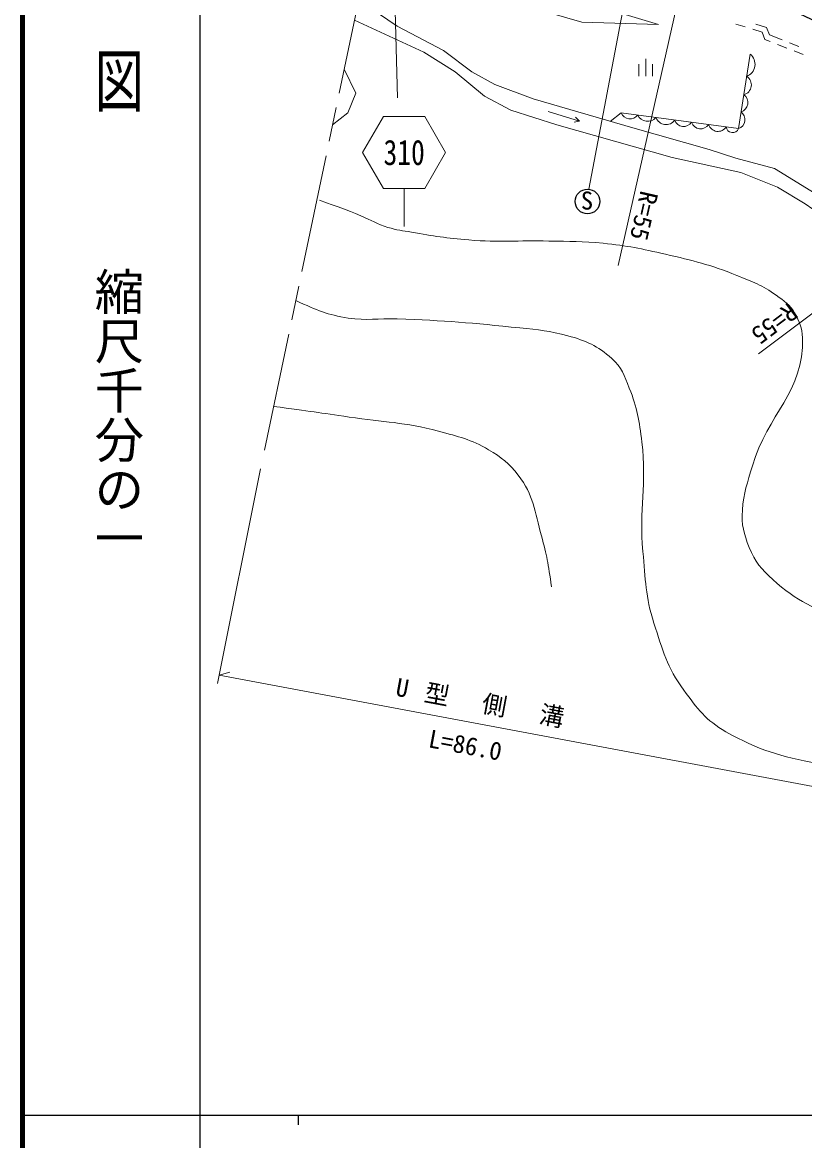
# Model space of a CAD drawing. Units: millimetres, scale not verified. Extents: x 40000 to 680000, y 20000 to 380000.
# Drawn here: x 40000 to 119380, y 202409 to 315816 of the extents above; entities that cross this region are included whole.
import ezdxf
from ezdxf.enums import TextEntityAlignment as Align

# ---------------------------------------------------------------- set-up
doc = ezdxf.new("R2010")
doc.units = ezdxf.units.MM
doc.header["$LTSCALE"] = 1000
doc.linetypes.add('CHAIN', pattern=[18.5, 12, -1.5, 3.5, -1.5])
for name, color, linetype, lineweight in [('M-BGD', 7, 'Continuous', 13), ('M-BMK', 2, 'CHAIN', 13), ('M-STR-HTXT', 7, 'Continuous', 13), ('M-STR-STRC', 7, 'Continuous', 13), ('M-TTL', 2, 'Continuous', 140), ('M-TTL-BAND', 7, 'Continuous', 25)]:
    doc.layers.add(name, color=color, linetype=linetype, lineweight=lineweight)
doc.styles.add('@ＭＳ ゴシック', font='')
doc.styles.add('ＭＳ ゴシック', font='')
doc.styles.get('@ＭＳ ゴシック').set_extended_font_data('@MS Gothic')
doc.styles.get('ＭＳ ゴシック').set_extended_font_data('MS Gothic')

msp = doc.modelspace()

# ---------------------------------------------------------------- linework, layer by layer
at = {"layer": 'M-BGD'}
for p, q in [((101192, 318372), (97466, 298899)), ((112400, 315647), (113354, 315349)), ((114420, 315642), (115509, 315302)), ((115509, 315302), (115813, 314549)), ((114117, 315110), (115060, 314815)), ((115060, 314815), (115355, 314087)), ((115813, 314549), (117102, 314041)), ((115355, 314087), (115891, 313875)), ((116635, 313582), (117565, 313215)), ((117846, 313748), (118776, 313381)), ((103257, 310365), (103257, 312115)), ((118310, 312922), (119240, 312555)), ((102557, 310365), (102557, 311590)), ((103957, 310365), (103957, 311590)), ((96544, 305803), (93356, 306764)), ((100772, 306629), (99649, 305776)), ((96544, 305803), (95993, 305708)), ((96544, 305803), (96137, 306187))]:
    msp.add_line(p, q, dxfattribs=at)
for points in [[(74503, 319801), (77076, 318296), (79991, 317847), (80759, 317431), (84105, 317287), (88493, 317863), (91967, 317239), (96770, 315846), (104552, 315606), (97219, 317783), (92191, 319433), (85507, 320334)], [(128119, 292341), (125141, 294522), (122179, 296908), (120434, 298477), (116322, 300984), (112384, 302057), (109705, 302932), (101939, 305109), (91820, 308056), (87945, 309529), (85624, 310809), (82750, 312965), (78029, 315415), (74141, 318075)], [(73710, 316023), (80750, 312790), (83905, 310804), (86902, 308319), (89560, 306926), (94219, 305437), (105923, 302107), (112904, 300586), (116637, 299107), (119423, 297410), (121760, 295793), (123783, 293453), (127315, 291353), (131397, 287722), (134327, 284840), (136889, 282166)], [(100772, 306629), (112667, 305056), (113843, 312594)], [(71485, 305420), (73020, 306646), (73837, 308633), (72670, 311068)]]:
    msp.add_lwpolyline(points, dxfattribs=at)
at = {"layer": 'M-BGD', "lineweight": 25}
msp.add_circle((97345, 297655), 1250, dxfattribs=at)
at = {"layer": 'M-BGD'}
for centre, radius, start, end in [((113041, 311565), 1305, 290.19384, 52.06795), ((112960, 309472), 1018, 283.72677, 58.53502), ((112618, 307676), 996, 288.11336, 54.14843), ((101667, 306977), 961, 201.24795, 323.68758), ((103448, 306888), 1115, 205.4687, 319.46683), ((112391, 305956), 941, 287.03094, 55.23085), ((105317, 306542), 1090, 200.35853, 324.577), ((107111, 306209), 954, 198.22156, 326.71398), ((108830, 305988), 970, 198.18201, 326.75352), ((110586, 305741), 986, 196.79324, 328.1423), ((112062, 305268), 641, 184.26086, 340.67467)]:
    msp.add_arc(centre, radius, start, end, dxfattribs=at)
for points, knots in [([(70159, 297775), (72186, 297042), (72731, 296857), (74351, 296196), (75432, 295755), (75983, 295363), (77100, 295025), (78014, 294749), (78554, 294696), (79495, 294535), (81759, 294149), (83032, 293929), (85320, 293746), (88479, 293494), (90264, 293715), (93432, 293637), (95580, 293584), (96792, 293641), (98930, 293419), (101422, 293161), (102804, 292866), (105245, 292303), (108120, 291641), (109752, 291264), (112485, 290153), (114106, 289495), (115078, 289177), (116487, 288139), (117304, 287537), (117860, 287223), (118365, 286342), (118880, 285444), (119111, 284846), (119154, 283811), (119379, 278376), (115586, 276068), (114077, 270842), (113579, 269114), (113177, 268147), (113059, 266353), (112961, 264850), (113197, 263959), (113754, 262559), (114336, 261094), (114987, 260378), (116143, 259306), (118579, 257046), (120484, 256403), (123547, 255114), (127623, 253398), (130190, 253239), (134484, 252177), (137465, 251440), (139235, 251405), (142153, 250448), (144174, 249786), (145299, 249358), (147197, 248399), (148816, 247581), (149683, 247029), (151152, 245965), (153391, 244342), (154258, 242947), (156484, 241306), (158428, 239872), (159747, 239416), (161815, 238168), (162517, 237744), (162826, 237343), (163593, 237053), (166321, 236021), (167931, 235666), (170764, 234972), (171985, 234673), (172663, 234468), (173906, 234283), (175220, 234087), (175971, 234093), (177291, 233945), (178747, 233781), (179552, 233576), (181014, 233490), (183291, 233356), (184573, 233435), (186854, 233430), (188097, 233427), (188795, 233498), (190037, 233439), (191959, 233349), (193060, 233300), (194925, 232827), (196502, 232427), (197301, 231920), (198749, 231179), (200195, 230438), (200903, 229832), (202358, 229110), (203344, 228621), (203692, 228459), (204923, 227941)], [0, 0, 0, 0, 1, 1, 1, 2, 2, 2, 3, 3, 3, 4, 4, 4, 5, 5, 5, 6, 6, 6, 7, 7, 7, 8, 8, 8, 9, 9, 9, 10, 10, 10, 11, 11, 11, 12, 12, 12, 13, 13, 13, 14, 14, 14, 15, 15, 15, 16, 16, 16, 17, 17, 17, 18, 18, 18, 19, 19, 19, 20, 20, 20, 21, 21, 21, 22, 22, 22, 23, 23, 23, 24, 24, 24, 25, 25, 25, 26, 26, 26, 27, 27, 27, 28, 28, 28, 29, 29, 29, 30, 30, 30, 31, 31, 31, 32, 32, 32, 33, 33, 33, 33]), ([(67744, 287595), (70029, 286586), (70900, 286165), (73064, 285833), (74976, 285540), (76084, 285825), (78017, 285752), (82897, 285566), (85630, 285352), (90484, 284826), (92401, 284618), (93497, 284548), (95356, 284037), (97250, 283515), (98342, 283016), (99820, 281723), (100843, 280829), (101096, 279995), (101589, 278729), (102387, 276684), (102611, 275437), (102869, 273258), (103378, 268950), (102563, 266471), (102969, 262152), (103239, 259290), (103214, 257616), (104094, 254879), (104980, 252120), (105404, 250441), (107115, 248102), (108500, 246209), (109350, 245044), (111388, 243883), (114729, 241979), (116912, 241389), (120684, 240638), (123258, 240126), (124789, 240592), (127393, 240268), (128930, 240077), (129820, 239999), (131280, 239481), (133964, 238529), (135247, 237467), (137666, 235965), (140734, 234060), (142192, 232604), (145200, 230605), (146057, 230036), (146335, 229844), (147405, 229163)], [0, 0, 0, 0, 1, 1, 1, 2, 2, 2, 3, 3, 3, 4, 4, 4, 5, 5, 5, 6, 6, 6, 7, 7, 7, 8, 8, 8, 9, 9, 9, 10, 10, 10, 11, 11, 11, 12, 12, 12, 13, 13, 13, 14, 14, 14, 15, 15, 15, 16, 16, 16, 17, 17, 17, 17]), ([(65493, 276871), (69216, 276369), (70173, 276237), (73167, 275792), (76713, 275266), (78766, 275274), (82230, 274351), (84277, 273805), (85490, 273539), (87316, 272465), (88643, 271685), (89372, 271125), (90311, 269906), (91888, 267859), (92003, 266222), (92679, 263728), (93216, 261742), (93357, 260974), (93697, 258561)], [0, 0, 0, 0, 1, 1, 1, 2, 2, 2, 3, 3, 3, 4, 4, 4, 5, 5, 5, 6, 6, 6, 6])]:
    msp.add_open_spline(points, degree=3, knots=knots, dxfattribs=at)
at = {"layer": 'M-BMK'}
msp.add_line((64563, 272441), (78578, 339216), dxfattribs=at)
msp.add_arc((97573, 270011), 51306, 36.34725, 79.31931, dxfattribs=at)
at = {"layer": 'M-STR-HTXT'}
for p, q in [((107082, 320428), (100447, 291171)), ((138897, 300418), (114713, 282213)), ((64162, 270549), (59815, 248779)), ((59984, 249624), (61059, 249931)), ((59984, 249624), (131890, 236144))]:
    msp.add_line(p, q, dxfattribs=at)
at = {"layer": 'M-STR-STRC'}
for p, q in [((77479, 330503), (78076, 308146)), ((78742, 298982), (78742, 295130))]:
    msp.add_line(p, q, dxfattribs=at)
msp.add_lwpolyline([(82954, 302630), (80848, 306277), (76636, 306277), (74530, 302630), (76636, 298982), (80848, 298982)], close=True, dxfattribs=at)
at = {"layer": 'M-TTL'}
msp.add_line((40000, 380000), (40000, 20000), dxfattribs=at)
at = {"layer": 'M-TTL-BAND'}
for p, q in [((58000, 370000), (58000, 20000)), ((40000, 205000), (579000, 205000)), ((68000, 205000), (68000, 204000))]:
    msp.add_line(p, q, dxfattribs=at)

# ---------------------------------------------------------------- texts
at = {"layer": 'M-BGD', "style": 'ＭＳ ゴシック'}
msp.add_text('S', height=1833, dxfattribs=at).set_placement((96666, 296281), align=Align.BOTTOM_LEFT)
at = {"layer": 'M-STR-HTXT', "style": 'ＭＳ ゴシック'}
for rotation, p in [(257.221, (103085, 296202)), (216.972, (116309, 285260))]:
    msp.add_text('R=55', height=1833, rotation=rotation, dxfattribs=at).set_placement(p, align=Align.MIDDLE_CENTER)
msp.add_text('L=86.0', height=1833, rotation=349.382, dxfattribs=at).set_placement((81007, 241775), align=Align.BOTTOM_LEFT)
at = {"layer": 'M-STR-HTXT', "insert": (77747, 247347), "char_height": 1833, "attachment_point": 7, "rotation": 349.382, "style": 'ＭＳ ゴシック'}
msp.add_mtext('\\T2.37;U型側溝', dxfattribs=at)
at = {"layer": 'M-STR-STRC', "style": 'ＭＳ ゴシック', "width": 0.8}
msp.add_text('310', height=2566, dxfattribs=at).set_placement((78742, 302630), align=Align.MIDDLE_CENTER)
at = {"layer": 'M-TTL-BAND', "style": '@ＭＳ ゴシック', "width": 1.4}
msp.add_text('平  面  図', height=3666, rotation=270, dxfattribs=at).set_placement((49777, 306475), align=Align.MIDDLE_RIGHT)
at = {"layer": 'M-TTL-BAND', "style": '@ＭＳ ゴシック'}
msp.add_text('縮尺千分の一', height=3666, rotation=270, dxfattribs=at).set_placement((49777, 261030), align=Align.MIDDLE_RIGHT)

doc.saveas('drawing.dxf')
